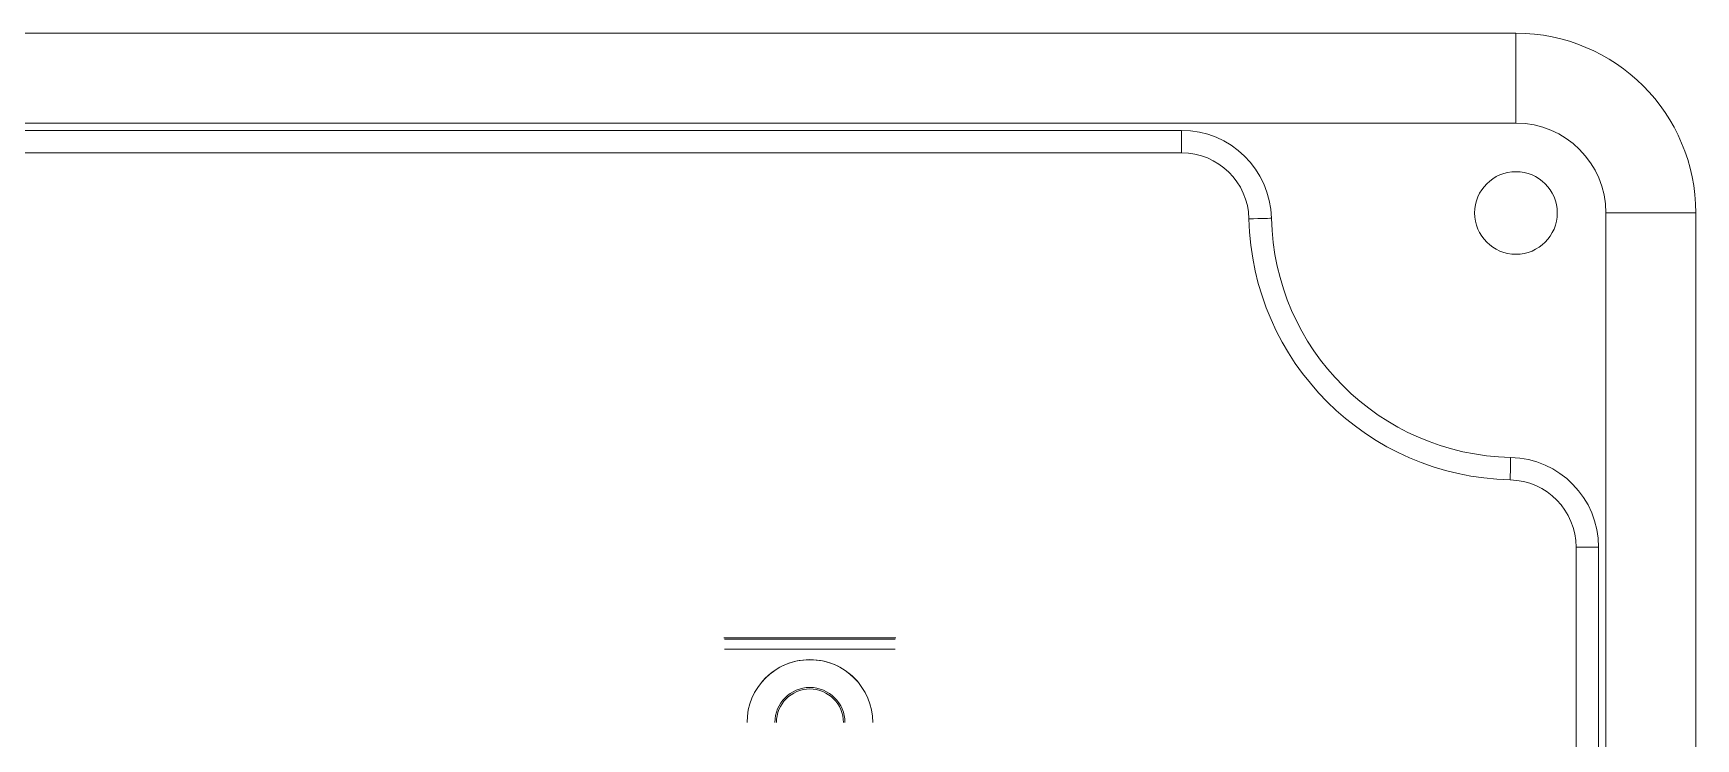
# Model space of a CAD drawing. Header units: millimetres. Extents: x -227 to 153, y -202 to 178.
# Drawn here: x -6.2 to 121.5, y 92.6 to 146.8 of the extents above; entities that cross this region are included whole.
import ezdxf

# ---------------------------------------------------------------- set-up
doc = ezdxf.new("R2010")
doc.units = ezdxf.units.MM
doc.layers.add('1', color=7, linetype='CONTINUOUS', true_color=0xffffff)

# ---------------------------------------------------------------- blocks, each defined once
blk = doc.blocks.new('8261K290_MODEL')
at = {"layer": '1', "color": 252, "linetype": 'CONTINUOUS', "lineweight": 5}
for p, q in [((145.034, 158.8516, 6.9088), (-145.034, 158.8516, 6.9088)), ((145.034, 158.8516, 110.49), (-145.034, 158.8516, 110.49)), ((145.034, 158.8516, 110.49), (145.034, 158.8516, 6.9088)), ((-145.034, 151.9428), (145.034, 151.9428)), ((119.335275, 151.384, 110.49), (-119.484832, 151.384, 110.49)), ((-119.484832, 151.384, 10.6172), (119.335275, 151.384, 10.6172)), ((119.335275, 151.384, 110.49), (119.335275, 151.384, 10.6172)), ((119.335275, 149.6568, 8.89), (-119.484832, 149.6568, 8.89)), ((126.242442, 144.625391, 110.49), (126.242442, 144.625391, 10.6172)), ((141.859, 145.034, 8.89), (141.859, 145.034, 110.49)), ((148.209, 145.034, 8.89), (148.209, 145.034, 110.49)), ((151.9428, 145.034), (151.9428, -145.034)), ((158.8516, -145.034, 6.9088), (158.8516, 145.034, 6.9088)), ((158.8516, 145.034, 110.49), (158.8516, 145.034, 6.9088)), ((158.8516, -145.034, 110.49), (158.8516, 145.034, 110.49)), ((144.625391, 126.242442, 110.49), (144.625391, 126.242442, 10.6172)), ((149.6568, -119.335275, 8.89), (149.6568, 119.335275, 8.89)), ((151.384, -119.335275, 110.49), (151.384, 119.335275, 110.49)), ((151.384, 119.335275, 10.6172), (151.384, -119.335275, 10.6172)), ((151.384, 119.335275, 110.49), (151.384, 119.335275, 10.6172))]:
    blk.add_line(p, q, dxfattribs=at)
for centre, radius, start, end in [((145.034, 145.034, 110.49), 13.8176, 360, 90), ((145.034, 145.034, 6.9088), 13.8176, 360, 90), ((119.335275, 144.4752, 110.49), 6.9088, 1.245659, 90), ((119.335275, 144.4752, 8.89), 5.1816, 1.245659, 90), ((145.034, 145.034, 110.49), 3.175, 0, 180), ((145.034, 145.034, 10.6172), 18.796, 181.245659, 268.754341), ((145.034, 145.034, 110.49), 3.175, 180, 0), ((144.4752, 119.335275, 110.49), 6.9088, 0, 88.754341), ((144.4752, 119.335275, 8.89), 5.1816, 0, 88.754341)]:
    blk.add_arc(centre, radius, start, end, dxfattribs=at)
at = {"layer": '1', "color": 252, "linetype": 'CONTINUOUS', "lineweight": 5, "extrusion": (-1, -3.49148e-15, 0)}
blk.add_arc((-151.9428, 6.9088, -145.034), 6.9088, 180, 270, dxfattribs=at)
at = {"layer": '1', "color": 252, "linetype": 'CONTINUOUS', "lineweight": 5, "extrusion": (0, 0, -1)}
for centre, radius, start, end in [((-119.335275, 144.4752, -10.6172), 6.9088, 90, 178.754341), ((-145.034, 145.034), 6.9088, 90, 180), ((-145.034, 145.034, -8.89), 3.175, 0, 180), ((-145.034, 145.034, -8.89), 20.5232, 271.245659, 358.754341), ((-145.034, 145.034, -110.49), 18.796, 271.245659, 358.754341), ((-145.034, 145.034, -8.89), 3.175, 180, 0), ((-144.4752, 119.335275, -10.6172), 6.9088, 91.245659, 180)]:
    blk.add_arc(centre, radius, start, end, dxfattribs=at)
at = {"layer": '1', "color": 252, "linetype": 'CONTINUOUS', "lineweight": 5, "extrusion": (1, 0, 0)}
blk.add_arc((149.6568, 10.6172, 119.335275), 1.7272, 270, 0, dxfattribs=at)
at = {"layer": '1', "color": 252, "linetype": 'CONTINUOUS', "lineweight": 5, "extrusion": (0.021739, -0.999764, 0)}
blk.add_arc((127.629438, 10.6172, -141.846812), 1.7272, 270, 0, dxfattribs=at)
at = {"layer": '1', "color": 252, "linetype": 'CONTINUOUS', "lineweight": 5, "extrusion": (0, 1, 0)}
blk.add_arc((-151.9428, 6.9088, 145.034), 6.9088, 180, 270, dxfattribs=at)
at = {"layer": '1', "color": 252, "linetype": 'CONTINUOUS', "lineweight": 5, "extrusion": (0.999764, -0.021739, 0)}
blk.add_arc((127.629438, 10.6172, 141.846812), 1.7272, 270, 0, dxfattribs=at)
at = {"layer": '1', "color": 252, "linetype": 'CONTINUOUS', "lineweight": 5, "extrusion": (0, -1, 0)}
blk.add_arc((149.6568, 10.6172, -119.335275), 1.7272, 270, 0, dxfattribs=at)
blk = doc.blocks.new('9500100')
at = {"layer": '1', "color": 250, "linetype": 'CONTINUOUS', "lineweight": 5}
for p, q in [((0.9112, 0.25, 0.2581), (0.9112, 0.25, -0.2581)), ((0.9412, 0.2205, -0.2581), (0.9412, 0.2205, 0.2581)), ((0.945, 0, 0.26), (0.945, 0, -0.26))]:
    blk.add_line(p, q, dxfattribs=at)
at = {"layer": '1', "color": 250, "linetype": 'CONTINUOUS', "lineweight": 5, "extrusion": (0, 1, 0)}
blk.add_arc((-0.689, 0, 0.25), 0.1015, 90, 270, dxfattribs=at)
at = {"layer": '1', "color": 250, "linetype": 'CONTINUOUS', "lineweight": 5, "extrusion": (0, -1, 0)}
for centre, radius, start, end in [((0.689, 0), 0.1903, 308.13, 51.87), ((0.689, 0, 0.01), 0.1901, 270, 90), ((0.689, 0, 0.01), 0.106, 270, 90)]:
    blk.add_arc(centre, radius, start, end, dxfattribs=at)
blk = doc.blocks.new('FSM25E')
at = {"layer": '1', "color": 163, "linetype": 'CONTINUOUS', "lineweight": -3}
blk.add_blockref('9500100', (0.110492, -0.501714, 0.282552), dxfattribs=at)
blk.add_blockref('9500100', (0.110492, -0.501714, 0.282552), dxfattribs=at)
blk.add_blockref('9500100', (0.110492, -0.501714, 0.282552), dxfattribs=at)
blk.add_blockref('9500100', (0.110492, -0.501714, 0.282552), dxfattribs=at)
blk.add_blockref('9500100', (0.110492, -0.501714, 0.282552), dxfattribs=at)
blk.add_blockref('9500100', (0.110492, -0.501714, 0.282552), dxfattribs=at)
blk.add_blockref('9500100', (0.110492, -0.501714, 0.282552), dxfattribs=at)
blk.add_blockref('9500100', (0.110492, -0.501714, 0.282552), dxfattribs=at)

msp = doc.modelspace()

# ---------------------------------------------------------------- block references
at = {"layer": '1', "color": 163, "linetype": 'CONTINUOUS', "lineweight": -3}
msp.add_blockref('8261K290_MODEL', (-37.320323, -12.061969, -124.575027), dxfattribs=at)
at = {"layer": '1', "color": 163, "linetype": 'CONTINUOUS', "lineweight": -3, "extrusion": (1, 0, 0), "xscale": 25.4, "yscale": 25.4, "zscale": 25.4}
msp.add_blockref('FSM25E', (73.494443, -102.687485, 46.270299), dxfattribs=at)

doc.saveas('drawing.dxf')
